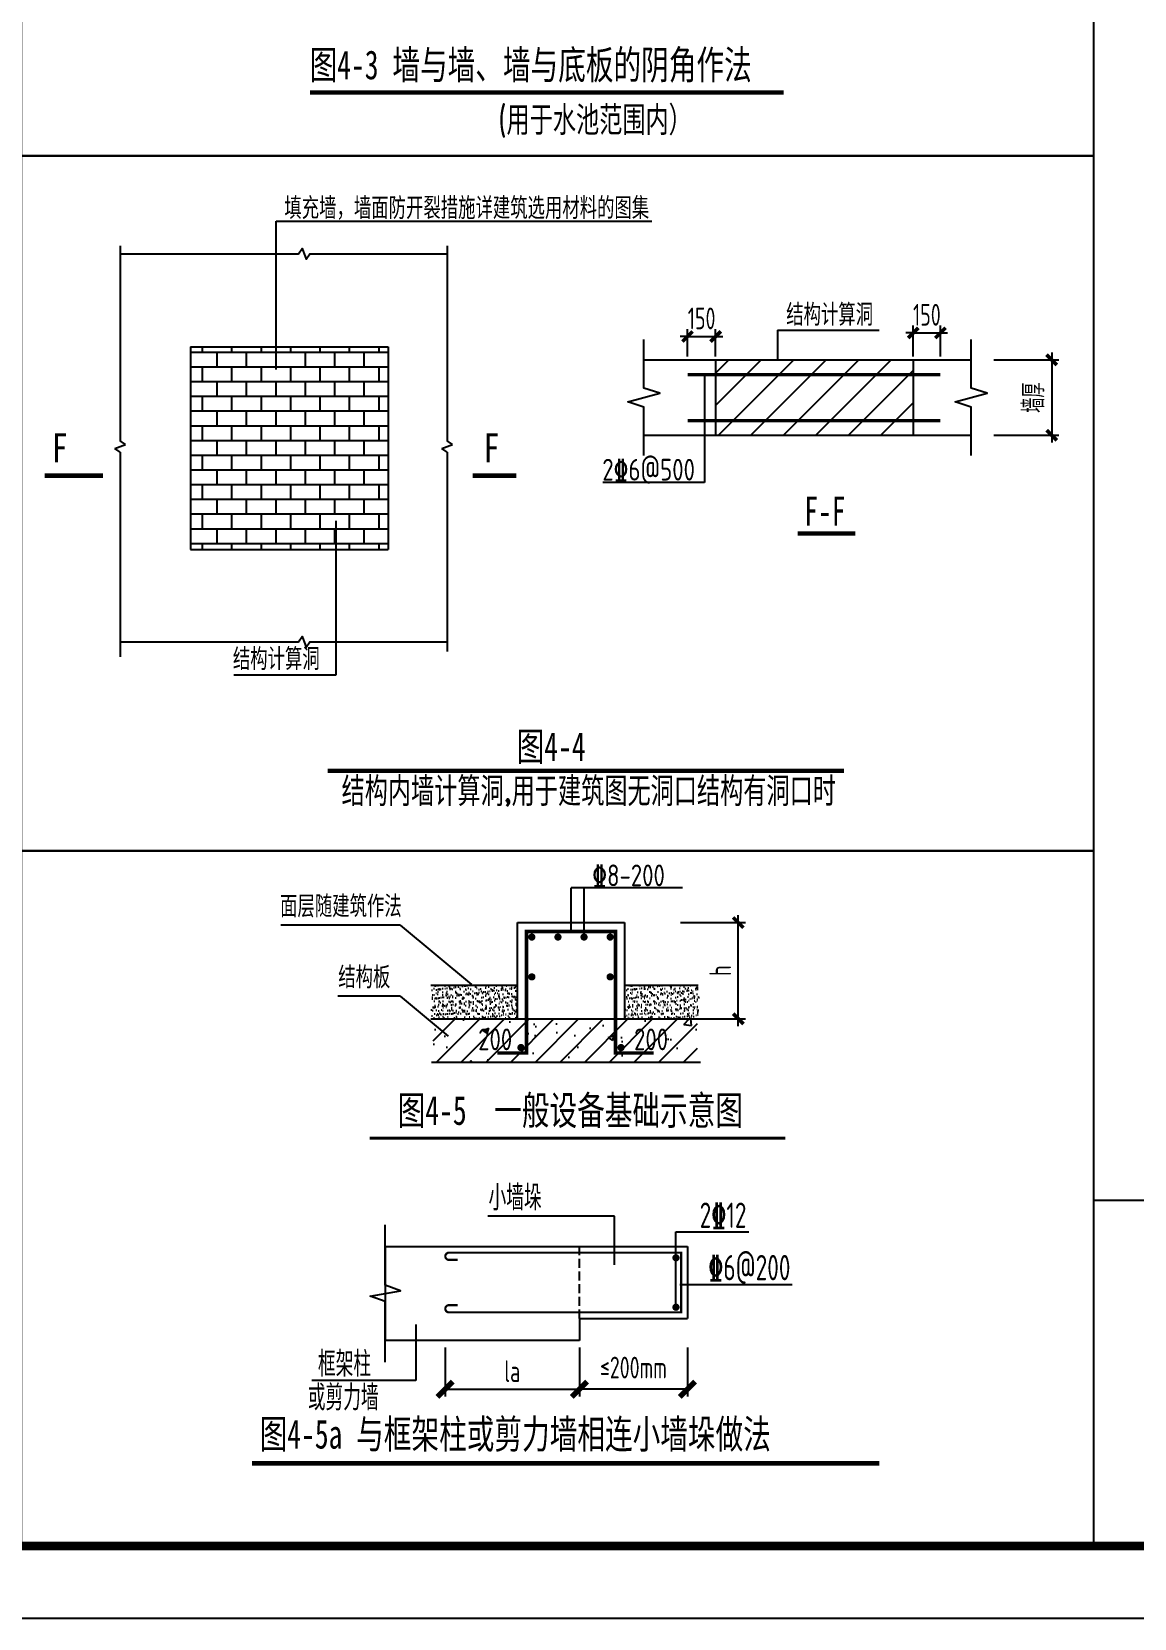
# Model space of a CAD drawing. Extents: x 698102 to 803227, y -138366 to 57555.
# Drawn here: x 745209 to 760441, y -138366 to -116451 of the extents above; entities that cross this region are included whole.
import ezdxf
from ezdxf.enums import TextEntityAlignment as Align

# ---------------------------------------------------------------- set-up
doc = ezdxf.new("R2010")
doc.units = 0
doc.header["$LTSCALE"] = 500
doc.linetypes.add('DASH', pattern=[0.35, 0.25, -0.1])
doc.layers.get('0').update_dxf_attribs({"linetype": 'CONTINUOUS'})
doc.layers.get('Defpoints').update_dxf_attribs({"color": 1, "linetype": 'CONTINUOUS'})
for name, color, linetype in [('1', 1, 'CONTINUOUS'), ('A-ANNO-TITLE', 4, 'CONTINUOUS'), ('BASE', 142, 'CONTINUOUS'), ('DIM', 83, 'CONTINUOUS'), ('PUB_DIM', 3, 'CONTINUOUS'), ('REIN', 1, 'CONTINUOUS'), ('REINL', 12, 'CONTINUOUS'), ('TAB', 132, 'CONTINUOUS'), ('TEXT', 7, 'CONTINUOUS'), ('THICK', 6, 'CONTINUOUS'), ('THIN', 131, 'CONTINUOUS'), ('WALL_DE', 25, 'CONTINUOUS'), ('X-DIM', 1, 'CONTINUOUS'), ('X-TXT', 2, 'CONTINUOUS')]:
    doc.layers.add(name, color=color, linetype=linetype)
doc.layers.add('_TSZ_PLOT_MARK', color=1, linetype='CONTINUOUS', plot=False)
doc.styles.add('HZ1', font='ros', dxfattribs={"width": 0.7, "bigfont": 'JD.SHX'})
doc.styles.add('TSSD_Dimension', font='Tssdeng.shx', dxfattribs={"width": 0.7, "bigfont": 'hztxt.shx'})
doc.styles.add('TSSD_Label', font='complex.shx', dxfattribs={"width": 0.8, "bigfont": 'hztxt.shx'})
doc.styles.add('TSSD_Norm', font='tssdeng.shx', dxfattribs={"width": 0.8, "bigfont": 'hztxt.shx'})
doc.styles.add('TSSD_Rein', font='tssdeng.shx', dxfattribs={"width": 0.7, "bigfont": 'hztxt.shx'})
doc.styles.add('宋体', font='', dxfattribs={"width": 0.8})
doc.styles.add('黑体', font='simhei.ttf')
doc.styles.get('宋体').set_extended_font_data('SimSun')
doc.dimstyles.new('NEAREST', dxfattribs={"dimtxt": 3, "dimasz": 1.4, "dimexe": 2, "dimexo": 5, "dimgap": 0.09, "dimtad": 1, "dimzin": 0, "dimdsep": 46, "dimtxsty": 'HZ1', "dimblk": 'BLK', "dimcen": 0.09, "dimadec": 0, "dimazin": 0, "dimtfac": 1, "dimtofl": 0, "dimtmove": 2, "dimatfit": 3, "dimldrblk": 'BLK', "dimfxl": 1, "dimtolj": 1, "dimtzin": 0, "dimarcsym": 0})
doc.dimstyles.new('TSSD_100_100', dxfattribs={"dimtxt": 300, "dimasz": 100, "dimexe": 100, "dimexo": 250, "dimgap": 100, "dimtad": 1, "dimdec": 0, "dimzin": 0, "dimdsep": 46, "dimtxsty": 'TSSD_Dimension', "dimblk": 'ARCHTICK', "dimcen": 0, "dimdle": 100, "dimclrt": 7, "dimadec": 0, "dimazin": 0, "dimtfac": 1, "dimtdec": 0, "dimtix": 1, "dimtmove": 2, "dimatfit": 3, "dimfxl": 800, "dimfxlon": 1, "dimtolj": 1, "dimtzin": 0, "dimarcsym": 0})
pattern_1 = [(37.5, (386787.6, -303049.076), (-2.857656, 87.409204), [0, -68.953888, 0, -77.11948, 0, -73.71715]), (7.5, (386787.6, -303049.08), (80.28486, 128.024963), [0, -37.198808, 0, -62.149228, 0, -23.81631]), (327.5, (386731.805, -303049.076), (141.271237, 0.256681), [0, -22.6822, 0, -81.65592, 0, -106.60634]), (317.5, (386731.8, -303049.08), (136.371182, 39.815177), [0, -11.3411, 0, -53.529992, 0, -61.24194])]

# ---------------------------------------------------------------- blocks, each defined once
blk = doc.blocks.new('_ArchTick')
at = {"color": 0, "linetype": 'ByBlock', "const_width": 0.5}
blk.add_lwpolyline([(-0.71, -0.71), (0.71, 0.71)], dxfattribs=at)
blk = doc.blocks.new('*D97')
at = {"layer": 'Defpoints', "color": 0, "transparency": 16777216}
for p in [(753275, -128756), (754970, -128756), (753787, -130086)]:
    blk.add_point(p, dxfattribs=at)
at = {"layer": 'DIM', "color": 0, "lineweight": -2, "transparency": 16777216}
for p, q in [((754170, -128756), (755070, -128756)), ((754970, -130186), (754970, -128656)), ((754170, -130086), (755070, -130086))]:
    blk.add_line(p, q, dxfattribs=at)
at = {"layer": 'DIM', "color": 0, "lineweight": -2, "transparency": 16777216, "xscale": 100, "yscale": 100, "zscale": 100}
for p, rotation in [((754970, -128756), 90), ((754970, -130086), 270)]:
    blk.add_blockref('_ArchTick', p, dxfattribs=dict(at, rotation=rotation))
at = {"layer": 'DIM', "color": 7, "transparency": 16777216, "insert": (754720, -129421), "char_height": 300, "attachment_point": 5, "rotation": 90, "style": 'TSSD_Dimension'}
blk.add_mtext('\\A1;h', dxfattribs=at)
blk = doc.blocks.new('*D146')
at = {"layer": 'Defpoints', "color": 0, "transparency": 16777216}
for p in [(758188, -120984), (758188, -122025), (759300, -122025)]:
    blk.add_point(p, dxfattribs=at)
at = {"layer": 'DIM', "color": 0, "lineweight": -2, "transparency": 16777216}
for p, q in [((759300, -120884), (759300, -122125)), ((758500, -120984), (759400, -120984)), ((758500, -122025), (759400, -122025))]:
    blk.add_line(p, q, dxfattribs=at)
at = {"layer": 'DIM', "color": 0, "lineweight": -2, "transparency": 16777216, "xscale": 100, "yscale": 100, "zscale": 100}
for p, rotation in [((759300, -120984), 90), ((759300, -122025), 270)]:
    blk.add_blockref('_ArchTick', p, dxfattribs=dict(at, rotation=rotation))
at = {"layer": 'DIM', "color": 7, "transparency": 16777216, "insert": (759050, -121505), "char_height": 300, "attachment_point": 5, "rotation": 90, "style": 'TSSD_Dimension'}
blk.add_mtext('\\A1;墙厚', dxfattribs=at)
blk = doc.blocks.new('*D183')
at = {"layer": 'Defpoints', "color": 0, "transparency": 16777216}
for p in [(754657, -120661), (754269, -121188), (754657, -121188)]:
    blk.add_point(p, dxfattribs=at)
at = {"layer": 'DIM', "color": 0, "lineweight": -2, "transparency": 16777216}
for p, q in [((754269, -120661), (754169, -120661)), ((754269, -120938), (754269, -120561)), ((754269, -120661), (754657, -120661)), ((754657, -120938), (754657, -120561)), ((754657, -120661), (754757, -120661))]:
    blk.add_line(p, q, dxfattribs=at)
at = {"layer": 'DIM', "color": 0, "lineweight": -2, "transparency": 16777216, "xscale": 100, "yscale": 100, "zscale": 100}
blk.add_blockref('_ArchTick', (754269, -120661), dxfattribs=at)
at = {"layer": 'DIM', "color": 0, "lineweight": -2, "transparency": 16777216, "xscale": 100, "yscale": 100, "zscale": 100, "rotation": 180}
blk.add_blockref('_ArchTick', (754657, -120661), dxfattribs=at)
at = {"layer": 'DIM', "color": 7, "transparency": 16777216, "insert": (754463, -120411), "char_height": 300, "attachment_point": 5, "style": 'TSSD_Dimension'}
blk.add_mtext('\\A1;150', dxfattribs=at)
blk = doc.blocks.new('*D184')
at = {"layer": 'Defpoints', "color": 0, "transparency": 16777216}
for p in [(757762, -120611), (757387, -121188), (757762, -121188)]:
    blk.add_point(p, dxfattribs=at)
at = {"layer": 'DIM', "color": 0, "lineweight": -2, "transparency": 16777216}
for p, q in [((757387, -120938), (757387, -120511)), ((757762, -120938), (757762, -120511)), ((757387, -120611), (757287, -120611)), ((757387, -120611), (757762, -120611)), ((757762, -120611), (757862, -120611))]:
    blk.add_line(p, q, dxfattribs=at)
at = {"layer": 'DIM', "color": 0, "lineweight": -2, "transparency": 16777216, "xscale": 100, "yscale": 100, "zscale": 100}
blk.add_blockref('_ArchTick', (757387, -120611), dxfattribs=at)
at = {"layer": 'DIM', "color": 0, "lineweight": -2, "transparency": 16777216, "xscale": 100, "yscale": 100, "zscale": 100, "rotation": 180}
blk.add_blockref('_ArchTick', (757762, -120611), dxfattribs=at)
at = {"layer": 'DIM', "color": 7, "transparency": 16777216, "insert": (757575, -120361), "char_height": 300, "attachment_point": 5, "style": 'TSSD_Dimension'}
blk.add_mtext('\\A1;150', dxfattribs=at)
blk = doc.blocks.new('*D247')
at = {"layer": 'Defpoints', "color": 0, "transparency": 16777216}
for p in [(752776, -134528), (754267, -134528), (752776, -135203)]:
    blk.add_point(p, dxfattribs=at)
at = {"layer": 'X-DIM', "color": 0, "lineweight": -2, "transparency": 16777216}
for p, q in [((752776, -134628), (752776, -135303)), ((754267, -134628), (754267, -135303)), ((754268, -135203), (752775, -135203))]:
    blk.add_line(p, q, dxfattribs=at)
at = {"layer": 'X-DIM', "color": 0, "lineweight": -2, "transparency": 16777216, "xscale": 150, "yscale": 150, "zscale": 150, "rotation": 180}
blk.add_blockref('_ArchTick', (752776, -135203), dxfattribs=at)
at = {"layer": 'X-DIM', "color": 0, "lineweight": -2, "transparency": 16777216, "xscale": 150, "yscale": 150, "zscale": 150}
blk.add_blockref('_ArchTick', (754267, -135203), dxfattribs=at)
at = {"layer": 'X-DIM', "color": 2, "transparency": 16777216, "insert": (753521, -134903), "char_height": 300, "attachment_point": 5, "style": 'TSSD_Dimension'}
blk.add_mtext('\\A1;≤200mm', dxfattribs=at)
blk = doc.blocks.new('BLK')
blk.add_line((0, 0), (-1, 0))
at = {"const_width": 0.35}
blk.add_lwpolyline([(-0.35, -0.35), (0.35, 0.35)], dxfattribs=at)
blk = doc.blocks.new('*D248')
at = {"layer": 'Defpoints', "color": 0, "transparency": 16777216}
for p in [(750920, -134528), (752776, -134528), (752776, -135203)]:
    blk.add_point(p, dxfattribs=at)
at = {"layer": 'X-DIM', "color": 0, "lineweight": -2, "transparency": 16777216}
for p, q in [((750920, -134628), (750920, -135303)), ((752776, -134628), (752776, -135303)), ((750919, -135203), (752777, -135203))]:
    blk.add_line(p, q, dxfattribs=at)
at = {"layer": 'X-DIM', "color": 0, "lineweight": -2, "transparency": 16777216, "xscale": 150, "yscale": 150, "zscale": 150, "rotation": 180}
blk.add_blockref('_ArchTick', (750920, -135203), dxfattribs=at)
at = {"layer": 'X-DIM', "color": 0, "lineweight": -2, "transparency": 16777216, "xscale": 150, "yscale": 150, "zscale": 150}
blk.add_blockref('_ArchTick', (752776, -135203), dxfattribs=at)
at = {"layer": 'X-DIM', "color": 2, "transparency": 16777216, "insert": (751848, -134953), "char_height": 300, "attachment_point": 5, "style": 'TSSD_Dimension'}
blk.add_mtext('\\A1;la', dxfattribs=at)

msp = doc.modelspace()

# ---------------------------------------------------------------- hatches: boundary and pattern name
at = {"layer": 'THIN'}
h = msp.add_hatch(dxfattribs=at)
h.set_pattern_fill('AR-B816', color=256, style=0)
h.set_pattern_definition([(0, (167432.03, -185291.6), (0, 203.2), []), (90, (167432.03, -185291.6), (-203.2, 203.2), [203.2, -203.2])])
h.paths.add_polyline_path([(750134.1, -120803.23), (747403.85, -120803.23), (747403.85, -123603.23), (750134.1, -123603.23)])
h = msp.add_hatch(dxfattribs=at)
h.set_pattern_fill('ANSI31', color=256, scale=100, style=0)
h.set_pattern_definition([(45, (167432.03, -185291.6), (-224.5064, 224.5064), [])])
h.paths.add_polyline_path([(757387.31, -122025.44), (757387.31, -120984.23), (754657.06, -120984.23), (754657.06, -122025.44)])
h = msp.add_hatch(dxfattribs=at)
h.set_pattern_fill('AR-SAND', color=256, scale=1205.55, style=0)
h.set_pattern_definition(pattern_1)
h.paths.add_polyline_path([(750722.1, -130085.65), (751918.09, -130085.65), (751918.09, -129620.64), (750722.1, -129620.64)])
h = msp.add_hatch(dxfattribs=at)
h.set_pattern_fill('AR-SAND', color=256, scale=1205.55, style=0)
h.set_pattern_definition(pattern_1)
h.paths.add_polyline_path([(753400.07, -129620.64), (754430.65, -129620.64), (754430.65, -130085.65), (753400.07, -130085.65)])
h = msp.add_hatch(dxfattribs=at)
h.set_pattern_fill('AN31C', color=256, scale=1205.55, style=0)
h.set_pattern_definition([(45, (555374.92, -180512.2), (-170.49052, 170.49052), []), (50, (555374.9, -180512.2), (864.693, -75.6508), [90.4162, -994.5787]), (355, (555374.9, -180512.2), (-167.2717, 906.8052), [72.333, -795.663]), (100.4514, (555447, -180518.5), (697.422, 831.154), [76.842, -845.262]), (46.1842, (555374.9, -180271.1), (1286.6124, -199.5414), [135.624, -1491.868]), (96.6356, (555482.1, -180287.7), (1126.783, 1174.348), [115.263, -1267.893]), (351.1842, (555374.9, -180271.1), (1126.782, 1174.349), [108.4995, -1193.4945]), (21, (555495.5, -180331.4), (719.6013, -485.3772), [90.4162, -994.5787]), (326, (555495.5, -180331.4), (293.3288, 874.2046), [72.333, -795.663]), (71.4514, (555555.44, -180371.8), (1012.9304, 388.8266), [76.842, -845.262]), (37.5, (555374.92, -180512.2), (14.6593, 401.3202), [0, -786.0186, 0, -807.7185, 0, -798.6769]), (7.5, (555374.92, -180512.2), (317.1435, 475.483), [0, -460.5201, 0, -767.9353, 0, -304.4014]), (327.5, (555106.1, -180512.2), (643.54964, -27.19103), [0, -301.3875, 0, -940.329, 0, -1247.7442]), (317.5, (554985.53, -180512.2), (703.0601, 120.6816), [0, -391.8037, 0, -624.4749, 0, -886.0792])])
h.paths.add_polyline_path([(754405.54, -130085.65), (753400.07, -130085.65), (750753.77, -130085.65), (750753.77, -130683.2), (754405.54, -130683.2)])
h.paths.add_polyline_path([(753150.71, -130122.21), (753458.98, -130122.21), (753458.98, -130303.04), (753150.71, -130303.04)], flags=24)
h.paths.add_polyline_path([(751842.92, -130124.19), (752151.2, -130124.19), (752151.2, -130305.02), (751842.92, -130305.02)], flags=24)

# ---------------------------------------------------------------- linework, layer by layer
for p, q in [((753261.67, -132812.24), (751509.79, -132812.24)), ((753261.67, -133485.67), (753261.67, -132812.24)), ((750093.8, -133231.11), (750093.8, -134528.41)), ((750093.8, -133231.11), (754266.79, -133231.11)), ((754109.22, -133030.36), (755116.46, -133030.36)), ((754109.22, -134069.8), (754109.22, -133030.36)), ((754266.79, -133231.11), (754266.79, -134225.73)), ((754160.82, -133757.66), (755714.89, -133757.66)), ((752775.57, -134225.73), (752775.57, -134528.41)), ((752775.57, -134225.73), (754266.79, -134225.73)), ((752775.57, -134528.41), (750093.8, -134528.41))]:
    msp.add_line(p, q)
at = {"linetype": 'DASH'}
msp.add_line((752775.57, -134225.73), (752775.57, -133231.11), dxfattribs=at)
at = {"layer": '1'}
for p, q in [((750517.37, -134307.47), (750517.37, -135079.9)), ((750517.37, -135079.9), (749077.5, -135079.9))]:
    msp.add_line(p, q, dxfattribs=at)
at = {"layer": '_TSZ_PLOT_MARK'}
msp.add_lwpolyline([(698101.92, -138366.22), (803226.92, -138366.22), (803226.92, -78966.22), (698101.92, -78966.22)], close=True, dxfattribs=at)
at = {"layer": 'A-ANNO-TITLE'}
msp.add_lwpolyline([(698101.92, -138366.22), (803226.92, -138366.22), (803226.92, -78966.22), (698101.92, -78966.22)], close=True, dxfattribs=at)
at = {"layer": 'A-ANNO-TITLE', "const_width": 120}
msp.add_lwpolyline([(700601.92, -137366.22), (802226.92, -137366.22), (802226.92, -79966.22), (700601.92, -79966.22)], close=True, dxfattribs=at)
at = {"layer": 'BASE'}
for p, q in [((751918.09, -130085.65), (751918.09, -128756.43)), ((751918.09, -128756.43), (753400.07, -128756.43)), ((753400.07, -128756.43), (753400.07, -130085.65)), ((750722.1, -129620.64), (751918.09, -129620.64)), ((753400.07, -129620.64), (754416.83, -129620.64)), ((750722.1, -130085.65), (754430.65, -130085.65)), ((753275.07, -130085.65), (754440.05, -130085.65)), ((750730.77, -130683.2), (754448.72, -130683.2))]:
    msp.add_line(p, q, dxfattribs=at)
at = {"layer": 'DIM'}
for p, q in [((748584.74, -121117.35), (748584.74, -119066.35)), ((748584.74, -119066.35), (753776.4, -119066.35)), ((755513.77, -120572.91), (756915.7, -120572.91)), ((755513.77, -120572.91), (755513.77, -120984.23)), ((749417.01, -125332.24), (749417.01, -123209.23)), ((748002.49, -125332.24), (749417.01, -125332.24))]:
    msp.add_line(p, q, dxfattribs=at)
at = {"layer": 'PUB_DIM'}
msp.add_lwpolyline([(750093.8, -134828.41), (750093.8, -133992.26), (749883.8, -133915.83), (750303.8, -133841.77), (750093.8, -133767.26), (750093.8, -132931.11)], dxfattribs=at)
at = {"layer": 'REIN', "const_width": 30}
msp.add_lwpolyline([(751093.08, -133416.11), (750973.08, -133416.11, -1), (750973.08, -133316.11), (754181.79, -133316.11), (754181.79, -134140.73), (750973.08, -134140.73, -1), (750973.08, -134040.73), (751093.08, -134040.73)], format="xyb", dxfattribs=at)
at = {"layer": 'REIN', "const_width": 50}
for points in [[(754084.22, -133387.04, 1), (754134.22, -133387.04, 1)], [(754084.22, -134069.8, -1), (754134.22, -134069.8, -1)]]:
    msp.add_lwpolyline(points, format="xyb", close=True, dxfattribs=at)
at = {"layer": 'REINL'}
for points, const_width in [([(754268.65, -121188.4), (757761.69, -121188.4)], 45), ([(754268.65, -121822.37), (757761.69, -121822.37)], 45), ([(751643.09, -130558.2), (752043.09, -130558.2), (752043.09, -128881.43), (753275.07, -128881.43), (753275.07, -130558.2), (753800.07, -130558.2)], 50)]:
    msp.add_lwpolyline(points, dxfattribs=dict(at, const_width=const_width))
at = {"layer": 'REINL', "const_width": 50}
for points in [[(752093.09, -128956.43, 1), (752143.09, -128956.43, 1)], [(752453.75, -128956.43, 1), (752503.75, -128956.43, 1)], [(752814.41, -128956.43, 1), (752864.41, -128956.43, 1)], [(753175.07, -128956.43, 1), (753225.07, -128956.43, 1)], [(752093.09, -129506.43, 1), (752143.09, -129506.43, 1)], [(753175.07, -129506.43, 1), (753225.07, -129506.43, 1)], [(751943.09, -130483.2, 1), (751993.09, -130483.2, 1)], [(753325.07, -130483.2, 1), (753375.07, -130483.2, 1)]]:
    msp.add_lwpolyline(points, format="xyb", close=True, dxfattribs=at)
at = {"layer": 'TAB'}
for p, q in [((759881.92, -132591.38), (774823.38, -132591.38)), ((759881.92, -137366.22), (795726.92, -137366.22))]:
    msp.add_line(p, q, dxfattribs=at)
for points in [[(745061.92, -118166.22), (759881.92, -118166.22), (759881.92, -108566.22), (745061.92, -108566.22)], [(745061.92, -127766.22), (759881.92, -127766.22), (759881.92, -118166.22), (745061.92, -118166.22)], [(745061.92, -137366.22), (759881.92, -137366.22), (759881.92, -127766.22), (745061.92, -127766.22)]]:
    msp.add_lwpolyline(points, close=True, dxfattribs=at)
at = {"layer": 'THICK', "color": 161}
for points, const_width in [([(749051.47, -117290.82), (755599.04, -117290.82)], 63), ([(745387.51, -122581.93), (746193.28, -122581.93)], 63), ([(751301.15, -122581.93), (751905.95, -122581.93)], 63), ([(755790.05, -123382.14), (756587.18, -123382.14)], 63), ([(749298.01, -126660.48), (756428.32, -126660.48)], 63), ([(749877.85, -131734.42), (755618.94, -131734.42)], 45), ([(748253.92, -136224.73), (756919.58, -136224.73)], 63)]:
    msp.add_lwpolyline(points, dxfattribs=dict(at, const_width=const_width))
at = {"layer": 'THIN', "linetype": 'Continuous'}
for p, q in [((754198.78, -128277.47), (752659.08, -128277.47)), ((752659.08, -128881.43), (752659.08, -128277.47)), ((752839.41, -128956.43), (752839.41, -128277.47)), ((750300.64, -128790.81), (748650.35, -128790.81)), ((750300.64, -128790.81), (751282.67, -129610.31)), ((750300.64, -129771.46), (749439.64, -129771.46)), ((750300.64, -129771.46), (750963.73, -130324.81))]:
    msp.add_line(p, q, dxfattribs=at)
at = {"layer": 'THIN'}
for points in [[(753666.44, -122305.44), (753666.44, -121634.83), (753446.44, -121564.83), (753886.44, -121444.83), (753666.44, -121374.83), (753666.44, -120704.23)], [(758188.21, -122305.44), (758188.21, -121634.83), (757968.21, -121564.83), (758408.21, -121444.83), (758188.21, -121374.83), (758188.21, -120704.23)]]:
    msp.add_lwpolyline(points, dxfattribs=at)
at = {"layer": 'WALL_DE'}
for p, q in [((746429.23, -119409.52), (746429.23, -122101.73)), ((750948.7, -119409.52), (750948.7, -122101.73)), ((747403.85, -120803.23), (747403.85, -123603.23)), ((747403.85, -120803.23), (750134.1, -120803.23)), ((750134.1, -120803.23), (750134.1, -123603.23)), ((753666.44, -120984.23), (758188.21, -120984.23)), ((754505.53, -121188.4), (754505.53, -122676.37)), ((754657.06, -120984.23), (754657.06, -122025.44)), ((757387.31, -120984.23), (757387.31, -122025.44)), ((753666.44, -122025.44), (758188.21, -122025.44)), ((746355.73, -122206.73), (746502.73, -122154.23)), ((746429.23, -122259.23), (746355.73, -122206.73)), ((746502.73, -122154.23), (746429.23, -122101.73)), ((746429.23, -122259.23), (746429.23, -125084.84)), ((750875.2, -122206.73), (751022.2, -122154.23)), ((750948.7, -122259.23), (750875.2, -122206.73)), ((751022.2, -122154.23), (750948.7, -122101.73)), ((750948.7, -122259.23), (750948.7, -125014.19)), ((754505.53, -122676.37), (753098.36, -122676.37)), ((747403.85, -123603.23), (750134.1, -123603.23))]:
    msp.add_line(p, q, dxfattribs=at)
for points in [[(746429.23, -119520.71), (748893.41, -119520.71), (748945.91, -119447.21), (748998.41, -119594.21), (749050.91, -119520.71), (749050.91, -119520.71), (750948.7, -119520.71)], [(746429.23, -124876.94), (748893.41, -124876.94), (748945.91, -124803.44), (748998.41, -124950.44), (749050.91, -124876.94), (749050.91, -124876.94), (750948.7, -124876.94)]]:
    msp.add_lwpolyline(points, dxfattribs=at)

# ---------------------------------------------------------------- texts
at = {"layer": 'TEXT', "width": 0.8}
for s, height, style, p in [('(用于水池范围内）', 400, 'TSSD_Norm', (751654.29, -117876.97)), ('填充墙，墙面防开裂措施详建筑选用材料的图集', 300, 'TSSD_Norm', (748699.34, -119038.62)), ('结构计算洞', 300, 'TSSD_Norm', (747987.65, -125267.47)), ('%%1328-200', 300, 'TSSD_Rein', (752951.23, -128254.37))]:
    msp.add_text(s, height=height, dxfattribs=dict(at, style=style)).set_placement(p)
at = {"layer": 'TEXT', "color": 0, "ltscale": 99, "style": 'TSSD_Norm', "width": 0.8}
for s, p in [('结构计算洞', (755632.39, -120511.87)), ('2%%1326@500', (753091.35, -122650.52)), ('200', (751376.86, -130519.83)), ('200', (753529.95, -130519.83))]:
    msp.add_text(s, height=300, dxfattribs=at).set_placement(p)
at = {"layer": 'TEXT', "ltscale": 99, "style": 'TSSD_Label', "width": 0.8}
msp.add_text('结构内墙计算洞,用于建筑图无洞口结构有洞口时', height=400, dxfattribs=at).set_placement((749489.53, -127147.14))
at = {"layer": 'TEXT', "color": 0, "ltscale": 99, "style": 'TSSD_Norm', "width": 0.8}
for s, p in [('面层随建筑作法', (750319.88, -128773.31)), ('结构板', (750163.09, -129753.96))]:
    msp.add_text(s, height=300, dxfattribs=at).set_placement(p, align=Align.BOTTOM_RIGHT)
at = {"layer": 'THICK', "color": 161}
for s, style, width, p in [('图4-3 墙与墙、墙与底板的阴角作法', '黑体', 0.7, (749047.18, -117108.15)), ('F', '黑体', 0.8, (745487.52, -122398.62)), ('F', '黑体', 0.8, (751452.05, -122398.62)), ('F-F', '黑体', 0.7, (755880.59, -123272.15)), ('图4-4', '黑体', 0.7, (751907.27, -126524.11)), ('图4-5  一般设备基础示意图', '黑体', 0.7, (750264.12, -131550.79)), ('图4-5a 与框架柱或剪力墙相连小墙垛做法', '宋体', 0.7, (748357, -136022.26))]:
    msp.add_text(s, height=400, dxfattribs=dict(at, style=style, width=width)).set_placement(p)
at = {"layer": 'X-TXT', "style": 'TSSD_Dimension', "width": 0.7}
for s, p in [('小墙垛', (751519.4, -132732.73)), ('2%%13212', (754436.64, -132973.59)), ('%%1326@200', (754553.86, -133697.32)), ('框架柱', (749163.15, -135029.8)), ('或剪力墙', (749022.05, -135495.01))]:
    msp.add_text(s, height=350, dxfattribs=at).set_placement(p)

# ---------------------------------------------------------------- dimensions: what is measured, and where the dimension line sits
at = {"layer": 'DIM'}
for base, p1, p2, picture, middle in [((754657.06, -120661.19), (754268.65, -121188.4), (754657.06, -121188.4), '*D183', (754462.86, -120411.19)), ((757761.69, -120610.81), (757387.31, -121188.4), (757761.69, -121188.4), '*D184', (757574.5, -120360.81))]:
    dim = msp.add_linear_dim(base=base, p1=p1, p2=p2, text='150', dimstyle='TSSD_100_100', dxfattribs=at)
    dim.commit()
    dim.dimension.update_dxf_attribs({"geometry": picture, "text_midpoint": middle})
for base, p1, p2, text, picture, middle in [((759300.5, -122025.44), (758188.21, -120984.23), (758188.21, -122025.44), '墙厚', '*D146', (759050.5, -121504.83)), ((754970.28, -128756.43), (753787.25, -130085.65), (753275.07, -128756.43), 'h', '*D97', (754720.28, -129421.04))]:
    dim = msp.add_linear_dim(base=base, p1=p1, p2=p2, angle=90, text=text, dimstyle='TSSD_100_100', dxfattribs=at)
    dim.commit()
    dim.dimension.update_dxf_attribs({"geometry": picture, "text_midpoint": middle})
at = {"layer": 'X-DIM'}
dim = msp.add_aligned_dim(p1=(750920.13, -134528.41), p2=(752775.57, -134528.41), distance=-674.17, text='la', dimstyle='NEAREST', override={"dimtxt": 300, "dimasz": 150, "dimexe": 100, "dimexo": 100, "dimgap": 100, "dimdec": 0, "dimtxsty": 'TSSD_Dimension', "dimblk1": 'ArchTick', "dimblk2": 'ArchTick', "dimsah": 1, "dimcen": 3, "dimdle": 1, "dimclrt": 2, "dimtdec": 0}, dxfattribs=at)
dim.commit()
dim.dimension.update_dxf_attribs({"geometry": '*D248', "text_midpoint": (751847.85, -134952.58)})
dim = msp.add_linear_dim(base=(752775.57, -135202.58), p1=(754266.79, -134528.41), p2=(752775.57, -134528.41), text='≤200mm', dimstyle='NEAREST', override={"dimtxt": 300, "dimasz": 150, "dimexe": 100, "dimexo": 100, "dimgap": 100, "dimdec": 0, "dimtxsty": 'TSSD_Dimension', "dimblk1": 'ArchTick', "dimblk2": 'ArchTick', "dimsah": 1, "dimcen": 3, "dimdle": 1, "dimclrt": 2, "dimtdec": 0}, dxfattribs=at)
dim.commit()
dim.dimension.update_dxf_attribs({"geometry": '*D247', "text_midpoint": (753521.18, -134902.58), "dimtype": 160})

doc.saveas('drawing.dxf')
